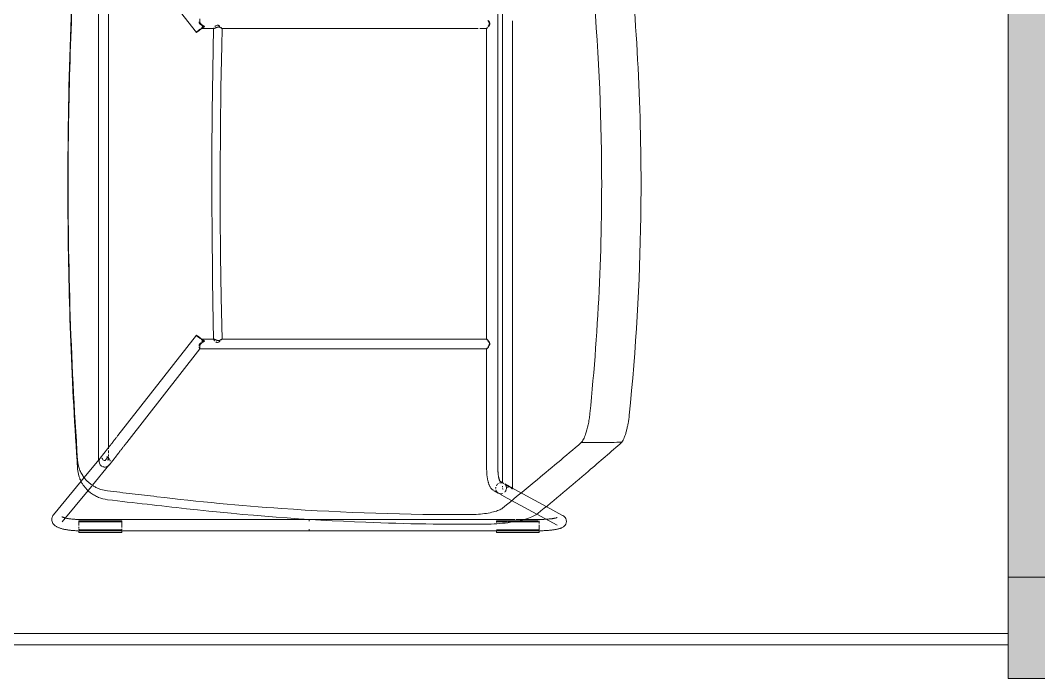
# Model space of a CAD drawing. Header units: inches. Extents: x 587 to 1284, y 1170 to 2052.
# Drawn here: x 1085.72 to 1130.85, y 1301.28 to 1330.48 of the extents above; entities that cross this region are included whole.
import ezdxf

# ---------------------------------------------------------------- set-up
doc = ezdxf.new("R2010")
doc.units = ezdxf.units.IN
doc.header["$MEASUREMENT"] = 0
for name, color, linetype, lineweight in [('A-WALL', 113, 'Continuous', 13), ('A-WALL-PATT', 111, 'Continuous', 13), ('I-FURN', 30, 'Continuous', 9), ('I-WALL', 2, 'Continuous', 13)]:
    doc.layers.add(name, color=color, linetype=linetype, lineweight=lineweight)

# ---------------------------------------------------------------- blocks, each defined once
blk = doc.blocks.new('HighTower_Ace_Lounge - HighTower_Ace_Lounge-V20-Level 07  POWER _ SIGNAL')
at = {"layer": 'I-FURN'}
for p, q in [((14.707, 11.157), (14.314, 10.436)), ((14.653, 10.014), (15.146, 10.918)), ((14.314, 10.436), (13.467, 8.883)), ((13.851, 8.543), (14.653, 10.014)), ((14.889, 10.08), (14.889, 9.44)), ((14.953, 10.123), (14.945, 10.123)), ((14.945, 10.123), (14.951, 10.123)), ((14.945, 10.08), (14.945, 9.223)), ((14.951, 10.123), (14.969, 10.123)), ((14.979, 10.123), (14.953, 10.123)), ((14.969, 10.123), (14.999, 10.123)), ((15.02, 10.123), (14.979, 10.123)), ((14.999, 10.08), (14.999, 8.926)), ((15.069, 10.123), (15.021, 10.123)), ((15.341, 8.222), (15.341, 10.08)), ((15.459, 10.123), (15.384, 10.123)), ((15.389, -0.074), (15.389, 10.08)), ((15.39, 10.123), (15.459, 10.123)), ((15.459, 8.222), (15.459, 10.123)), ((14.889, 9.44), (14.889, 9.1)), ((14.889, 9.063), (14.889, 0.054)), ((14.945, 9.223), (14.945, 9.167)), ((14.945, 9.161), (14.945, 8.236)), ((0, 8.936), (-7.226, 8.936)), ((13.531, 8.936), (0, 8.936)), ((13.407, 8.774), (13.31, 8.596)), ((14.999, 8.926), (14.999, 8.712)), ((14.999, 8.691), (14.999, 8.225)), ((-13.297, 8.499), (0, 8.499)), ((-6.865, 8.292), (-12.643, 8.292)), ((12.643, 8.292), (-6.864, 8.292)), ((0, 8.499), (13.274, 8.499)), ((13.199, 8.403), (13.167, 8.347)), ((13.289, 8.556), (13.2, 8.405)), ((13.405, 8.499), (13.459, 8.499)), ((13.613, 8.12), (13.72, 8.304)), ((13.724, 8.311), (13.758, 8.374)), ((13.775, 8.403), (13.842, 8.527)), ((14.945, 8.222), (14.953, 8.222)), ((14.969, 8.222), (14.945, 8.222)), ((14.953, 8.222), (14.979, 8.222)), ((14.999, 8.222), (14.969, 8.222)), ((14.979, 8.222), (15.02, 8.222)), ((15.384, 8.222), (15.459, 8.222)), ((15.459, 8.222), (15.39, 8.222)), ((-6.888, 7.792), (6.888, 7.792)), ((-6.887, 7.484), (-6.887, 7.793)), ((6.887, 7.793), (6.887, -3.934)), ((7.323, 7.792), (12.643, 7.792)), ((7.324, -4.914), (7.324, 7.793)), ((-6.887, -3.934), (-6.887, 7.411)), ((14.889, 0.054), (14.889, -0.074)), ((14.889, -0.074), (14.889, -10.227)), ((14.889, -0.074), (14.961, -0.074)), ((14.924, -0.074), (14.889, -0.074)), ((14.889, -0.074), (14.912, -0.074)), ((14.89, -0.074), (14.889, -0.074)), ((14.936, -0.074), (14.89, -0.074)), ((14.912, -0.074), (14.946, -0.074)), ((14.964, -0.074), (14.924, -0.074)), ((15.314, -0.074), (15.38, -0.074)), ((15.357, -0.074), (15.318, -0.074)), ((15.367, -0.074), (15.332, -0.074)), ((15.343, -0.074), (15.373, -0.074)), ((15.389, -0.074), (15.357, -0.074)), ((15.386, -0.074), (15.367, -0.074)), ((15.373, -0.074), (15.388, -0.074)), ((15.38, -0.074), (15.389, -0.074)), ((15.389, -0.074), (15.386, -0.074)), ((15.388, -0.074), (15.389, -0.074)), ((15.389, -10.227), (15.389, -0.074)), ((-6.887, -4.85), (-6.887, -4.296)), ((6.887, -4.297), (6.887, -4.85)), ((-6.974, -4.755), (-6.943, -4.791)), ((-6.943, -4.791), (-6.919, -4.82)), ((-6.904, -4.821), (-6.923, -4.794)), ((-6.919, -4.82), (-6.901, -4.839)), ((-6.892, -4.84), (-6.904, -4.821)), ((6.892, -4.84), (6.904, -4.821)), ((6.919, -4.82), (6.901, -4.839)), ((6.904, -4.821), (6.923, -4.794)), ((6.943, -4.791), (6.919, -4.82)), ((6.974, -4.755), (6.943, -4.791)), ((11.468, -8.15), (7.324, -4.912)), ((-11.16, -8.544), (-6.714, -5.071)), ((6.714, -5.071), (11.16, -8.544)), ((14.945, -8.377), (14.945, -10.278)), ((14.953, -8.377), (14.945, -8.377)), ((14.945, -8.377), (14.999, -8.377)), ((14.979, -8.377), (14.953, -8.377)), ((15.02, -8.377), (14.979, -8.377)), ((14.999, -8.377), (14.999, -10.227)), ((15.073, -8.377), (15.028, -8.377)), ((15.126, -8.377), (15.076, -8.377)), ((15.188, -8.377), (15.138, -8.377)), ((15.247, -8.377), (15.202, -8.377)), ((15.247, -8.377), (15.202, -8.377)), ((15.341, -8.377), (15.302, -8.377)), ((15.341, -10.227), (15.341, -8.377)), ((15.459, -8.377), (15.384, -8.377)), ((15.39, -8.377), (15.459, -8.377)), ((15.459, -10.278), (15.459, -8.377)), ((0, -8.97), (-11.755, -8.97)), ((11.754, -8.97), (0, -8.97)), ((11.753, -9.008), (12.169, -9.332)), ((11.948, -8.97), (11.83, -8.97)), ((12.082, -8.97), (12.004, -8.97)), ((12.476, -8.938), (12.061, -8.614)), ((12.216, -8.97), (12.116, -8.97)), ((13.367, -9.671), (12.483, -8.943)), ((-12.268, -9.407), (0, -9.407)), ((0, -9.407), (12.268, -9.407)), ((12.165, -9.329), (12.183, -9.344)), ((12.243, -9.393), (13.032, -10.043)), ((12.273, -9.164), (12.259, -9.187)), ((13.601, -9.864), (13.408, -9.705)), ((14.997, -11.014), (13.601, -9.864)), ((13.041, -10.051), (13.188, -10.172)), ((13.188, -10.172), (14.679, -11.4)), ((14.945, -10.278), (14.953, -10.278)), ((14.999, -10.278), (14.945, -10.278)), ((14.953, -10.278), (14.979, -10.278)), ((14.979, -10.278), (15.02, -10.278)), ((15.027, -10.278), (15.073, -10.278)), ((15.073, -10.278), (15.118, -10.278)), ((15.217, -10.278), (15.267, -10.278)), ((15.384, -10.278), (15.459, -10.278)), ((15.459, -10.278), (15.389, -10.278))]:
    blk.add_line(p, q, dxfattribs=at)
at = {"layer": 'I-FURN', "flags": 128}
for points in [[(14.974, 11.33), (14.909, 11.322), (14.852, 11.302), (14.807, 11.275), (14.773, 11.246), (14.747, 11.218), (14.728, 11.191), (14.712, 11.166), (14.707, 11.157)], [(14.974, 11.33), (15.04, 11.322), (15.097, 11.302), (15.141, 11.275), (15.175, 11.246), (15.201, 11.218), (15.221, 11.191), (15.237, 11.166), (15.25, 11.141), (15.261, 11.116), (15.271, 11.092), (15.28, 11.068), (15.289, 11.043), (15.296, 11.017), (15.304, 10.991), (15.31, 10.964), (15.317, 10.936), (15.323, 10.908), (15.329, 10.878), (15.334, 10.848), (15.339, 10.816), (15.344, 10.784), (15.349, 10.751), (15.353, 10.717), (15.358, 10.682), (15.362, 10.647), (15.365, 10.611), (15.369, 10.574), (15.372, 10.536), (15.375, 10.497), (15.377, 10.459), (15.38, 10.419), (15.382, 10.379), (15.384, 10.339), (15.385, 10.298), (15.387, 10.257), (15.388, 10.216), (15.388, 10.175), (15.389, 10.133), (15.389, 10.091), (15.389, 10.08)], [(14.802, 10.918), (14.803, 10.916), (14.805, 10.912), (14.808, 10.904), (14.811, 10.894), (14.815, 10.881), (14.819, 10.867), (14.824, 10.85), (14.828, 10.832), (14.832, 10.812), (14.837, 10.79), (14.841, 10.767), (14.845, 10.742), (14.849, 10.716), (14.853, 10.689), (14.857, 10.66), (14.86, 10.63), (14.864, 10.6), (14.867, 10.568), (14.87, 10.535), (14.873, 10.502), (14.876, 10.468), (14.878, 10.433)], [(14.878, 10.433), (14.88, 10.397), (14.882, 10.361), (14.884, 10.324), (14.885, 10.287), (14.887, 10.25), (14.888, 10.212), (14.888, 10.174), (14.889, 10.136), (14.889, 10.097), (14.889, 10.08)], [(13.194, 8.38), (13.193, 8.379), (13.19, 8.377), (13.185, 8.375), (13.178, 8.371), (13.17, 8.368), (13.16, 8.364), (13.148, 8.359), (13.136, 8.355), (13.121, 8.35), (13.106, 8.345), (13.089, 8.341), (13.072, 8.336), (13.053, 8.332), (13.033, 8.328), (13.013, 8.323), (12.991, 8.32), (12.969, 8.316), (12.946, 8.312), (12.923, 8.309), (12.898, 8.306), (12.874, 8.303), (12.848, 8.301), (12.823, 8.299), (12.797, 8.297), (12.77, 8.295), (12.744, 8.294), (12.717, 8.293), (12.69, 8.292), (12.663, 8.292), (12.643, 8.292)], [(13.598, 8.095), (13.579, 8.065), (13.558, 8.039), (13.537, 8.017), (13.515, 7.997), (13.493, 7.979), (13.47, 7.963), (13.448, 7.949), (13.425, 7.936), (13.402, 7.924), (13.378, 7.913), (13.355, 7.903), (13.33, 7.893), (13.305, 7.884), (13.28, 7.876), (13.254, 7.868), (13.228, 7.86), (13.201, 7.853), (13.174, 7.847), (13.146, 7.84), (13.118, 7.835), (13.089, 7.829), (13.059, 7.824), (13.029, 7.819), (12.999, 7.815), (12.969, 7.811), (12.937, 7.807), (12.906, 7.804), (12.874, 7.801), (12.842, 7.799), (12.81, 7.797), (12.778, 7.795), (12.745, 7.794), (12.712, 7.793), (12.68, 7.792), (12.647, 7.792), (12.643, 7.792)], [(6.888, -3.933), (5.038, -3.97), (3.18, -3.996), (1.317, -4.01), (-0.548, -4.013), (-2.412, -4.003), (-4.272, -3.982), (-6.125, -3.95), (-6.888, -3.933)], [(-6.899, -4.308), (-5.046, -4.345), (-3.186, -4.371), (-1.321, -4.385), (0.546, -4.388), (2.413, -4.378), (3.781, -4.363)], [(3.782, -4.363), (4.275, -4.357), (6.131, -4.325), (6.897, -4.308)], [(-6.923, -4.794), (-6.949, -4.758), (-6.981, -4.716)], [(-6.901, -4.839), (-6.89, -4.849), (-6.887, -4.85), (-6.892, -4.84)], [(6.901, -4.839), (6.89, -4.849), (6.887, -4.85)], [(6.887, -4.85), (6.887, -4.85), (6.892, -4.84)], [(6.923, -4.794), (6.949, -4.758), (6.981, -4.716)], [(11.16, -8.544), (11.184, -8.563), (11.207, -8.581), (11.231, -8.6), (11.255, -8.618), (11.278, -8.636), (11.301, -8.655), (11.324, -8.673), (11.347, -8.69), (11.37, -8.708), (11.392, -8.726), (11.415, -8.743), (11.436, -8.76), (11.458, -8.777), (11.478, -8.793), (11.499, -8.809), (11.519, -8.824), (11.538, -8.84), (11.557, -8.854), (11.575, -8.869), (11.593, -8.882), (11.61, -8.896), (11.626, -8.908), (11.642, -8.921), (11.657, -8.932), (11.671, -8.943), (11.684, -8.954), (11.697, -8.964), (11.709, -8.973), (11.72, -8.981), (11.73, -8.989), (11.739, -8.997), (11.748, -9.003), (11.753, -9.008)], [(12.061, -8.614), (12.053, -8.607), (12.045, -8.601), (12.035, -8.593), (12.025, -8.585), (12.014, -8.576), (12.001, -8.567), (11.989, -8.557), (11.975, -8.546), (11.961, -8.535), (11.946, -8.523), (11.93, -8.511), (11.913, -8.498), (11.896, -8.485), (11.878, -8.471), (11.86, -8.456), (11.841, -8.441), (11.821, -8.426), (11.801, -8.41), (11.781, -8.394), (11.76, -8.378), (11.738, -8.361), (11.716, -8.344), (11.694, -8.327), (11.672, -8.309), (11.649, -8.292), (11.626, -8.274), (11.603, -8.256), (11.579, -8.237), (11.556, -8.219), (11.532, -8.201), (11.509, -8.182), (11.485, -8.164), (11.468, -8.15)], [(12.113, -9.026), (12.162, -9.042), (12.202, -9.06), (12.234, -9.079), (12.258, -9.099), (12.272, -9.12)], [(12.259, -9.187), (12.237, -9.21), (12.205, -9.232), (12.165, -9.254)], [(12.272, -9.12), (12.277, -9.142), (12.273, -9.164)], [(14.826, -10.863), (14.832, -10.837), (14.838, -10.811), (14.843, -10.784), (14.848, -10.755), (14.853, -10.725), (14.858, -10.694), (14.862, -10.662), (14.866, -10.63), (14.87, -10.596), (14.874, -10.562), (14.877, -10.527), (14.88, -10.492), (14.882, -10.456), (14.884, -10.42), (14.886, -10.383), (14.887, -10.346), (14.888, -10.309), (14.889, -10.271), (14.889, -10.234), (14.889, -10.227)], [(14.889, -11.477), (14.938, -11.473), (14.985, -11.462), (15.027, -11.445), (15.064, -11.425), (15.096, -11.402), (15.123, -11.377), (15.147, -11.353), (15.167, -11.327), (15.185, -11.302), (15.201, -11.276), (15.216, -11.249), (15.23, -11.223), (15.242, -11.195), (15.254, -11.167), (15.265, -11.139), (15.275, -11.109), (15.285, -11.079), (15.294, -11.048), (15.303, -11.016), (15.311, -10.983), (15.319, -10.949), (15.327, -10.915), (15.334, -10.88), (15.34, -10.844), (15.346, -10.807), (15.352, -10.77), (15.357, -10.732), (15.362, -10.693), (15.367, -10.654), (15.371, -10.614), (15.375, -10.574), (15.378, -10.533), (15.381, -10.491), (15.383, -10.45), (15.385, -10.408), (15.387, -10.366), (15.388, -10.324), (15.389, -10.281), (15.389, -10.239), (15.389, -10.227)], [(14.768, -11.026), (14.769, -11.024), (14.772, -11.02), (14.775, -11.014), (14.78, -11.005), (14.785, -10.994), (14.79, -10.98), (14.796, -10.965), (14.802, -10.948), (14.808, -10.929), (14.814, -10.908), (14.82, -10.886), (14.826, -10.863)], [(14.889, -11.477), (14.839, -11.473), (14.793, -11.462), (14.75, -11.445), (14.713, -11.425), (14.682, -11.402), (14.679, -11.4)]]:
    blk.add_lwpolyline(points, dxfattribs=at)
at = {"layer": 'I-FURN'}
for centre, major_axis, ratio, start_param, end_param in [((13.505, 8.43), (-0.219, 0.12), 0.944001, 5.759851, 6.021651), ((13.505, 8.43), (-0.219, 0.12), 0.944001, 5.498052, 5.713349), ((13.505, 8.43), (-0.216, 0.126), 0.945081, 5.530108, 5.741082), ((13.505, 8.43), (-0.219, 0.12), 0.944001, 5.236253, 5.450387), ((13.505, 8.43), (-0.216, 0.126), 0.945081, 5.266516, 5.479283), ((13.505, 8.43), (-0.219, 0.12), 0.944001, 4.974453, 5.187532), ((13.505, 8.43), (-0.216, 0.126), 0.945081, 5.003046, 5.217484), ((13.505, 8.43), (-0.216, 0.126), 0.945081, 4.739453, 4.955684), ((13.505, 8.43), (-0.219, 0.12), 0.944001, 4.712654, 4.924629), ((13.505, 8.43), (-0.219, 0.12), 0.944001, 4.450855, 4.712654), ((13.505, 8.43), (-0.216, 0.126), 0.945081, 4.432085, 4.693885), ((13.505, 8.43), (-0.216, 0.126), 0.945081, 6.264681, 6.764683), ((13.505, 8.43), (-0.219, 0.12), 0.944001, 0.000265, 0.452837), ((13.505, 8.43), (-0.216, 0.126), 0.945081, 0.505095, 0.665851), ((13.505, 8.43), (-0.219, 0.12), 0.944001, 0.523864, 0.638022), ((13.505, 8.43), (-0.219, 0.12), 0.944001, 0.638022, 0.785663), ((13.505, 8.43), (-0.216, 0.126), 0.945081, 0.665851, 0.766894), ((13.505, 8.43), (-0.216, 0.126), 0.945081, 1.028693, 1.290493), ((13.505, 8.43), (-0.216, 0.126), 0.945081, 1.300067, 1.552292), ((13.505, 8.43), (-0.219, 0.12), 0.944001, 1.309262, 1.571061), ((13.505, 8.43), (-0.216, 0.126), 0.945081, 1.875461, 2.075891), ((13.505, 8.43), (-0.219, 0.12), 0.944001, 1.846853, 2.09466), ((13.505, 8.43), (-0.216, 0.126), 0.945081, 2.33769, 3.384888), ((13.505, 8.43), (-0.219, 0.12), 0.944001, 2.356459, 3.141593), ((13.505, 8.43), (-0.219, 0.12), 0.944001, 3.141858, 3.551298), ((13.505, 8.43), (-0.219, 0.12), 0.944001, 3.665456, 3.927256), ((13.505, 8.43), (-0.216, 0.126), 0.945081, 3.698247, 3.908487), ((13.505, 8.43), (-0.219, 0.12), 0.944001, 3.551298, 3.665456), ((13.505, 8.43), (-0.216, 0.126), 0.945081, 3.584148, 3.646687), ((-6.868, -4.874), (-0.154, 0.197), 0.052336, 4.712389, 5.596191), ((-6.868, -4.874), (-0.154, 0.197), 0.052336, 0.886121, 1.114346), ((-6.868, -4.874), (-0.154, 0.197), 0.052336, 1.114346, 1.342571), ((-6.868, -4.874), (-0.154, 0.197), 0.052336, 1.570796, 1.832596), ((-6.868, -4.874), (-0.154, 0.197), 0.052336, 3.141593, 4.712389), ((-6.868, -4.874), (-0.154, 0.197), 0.052336, 1.833768, 2.356194), ((6.868, -4.874), (0.154, 0.197), 0.052336, 1.570796, 3.141593), ((6.868, -4.874), (0.154, 0.197), 0.052336, 4.18879, 4.449417), ((6.868, -4.874), (0.154, 0.197), 0.052336, 4.45059, 4.711175), ((6.868, -4.874), (0.154, 0.197), 0.052336, 0.686994, 1.570796), ((6.868, -4.874), (0.154, 0.197), 0.052336, 4.940614, 5.16884), ((6.868, -4.874), (0.154, 0.197), 0.052336, 5.16884, 5.397065), ((-6.868, -4.874), (-0.154, 0.197), 0.052336, 2.356194, 3.141593), ((6.868, -4.874), (0.154, 0.197), 0.052336, 3.141593, 3.926991), ((6.868, -4.874), (0.154, 0.197), 0.052336, 3.926991, 4.18879), ((12.322, -9.135), (0.154, 0.197), 0.951057, 1.59722, 1.822145), ((12.324, -9.136), (0.159, 0.193), 0.9482, 1.326501, 1.547679), ((12.322, -9.135), (0.154, 0.197), 0.951057, 1.047198, 1.272004), ((12.322, -9.135), (0.154, 0.197), 0.951057, 0.785398, 0.980361), ((12.324, -9.136), (0.159, 0.193), 0.9482, 3.804561, 6.422555), ((12.322, -9.135), (0.154, 0.197), 0.951057, 0, 0.261799), ((12.322, -9.135), (0.154, 0.197), 0.951057, 5.78732, 6.021386), ((12.322, -9.135), (0.154, 0.197), 0.951057, 2.879793, 3.403392), ((12.324, -9.136), (0.159, 0.193), 0.9482, 3.07972, 3.804561), ((12.322, -9.135), (0.154, 0.197), 0.951057, 4.99938, 5.206508), ((12.322, -9.135), (0.154, 0.197), 0.951057, 5.520181, 5.723113), ((12.322, -9.135), (0.154, 0.197), 0.951057, 5.257951, 5.46794)]:
    blk.add_ellipse(centre, major_axis=major_axis, ratio=ratio, start_param=start_param, end_param=end_param, dxfattribs=at)
for points, knots in [([(-10.256, 14.112), (-8.311, 14.31), (-4.406, 14.594), (2.449, 14.694), (7.338, 14.409), (10.257, 14.112)], [0, 0, 0, 0, 0.285714, 0.571429, 1, 1, 1, 1]), ([(10.257, 14.112), (10.385, 14.099), (10.568, 14.073), (10.801, 14.027), (10.965, 13.987), (11.116, 13.942), (11.296, 13.877), (11.402, 13.825), (11.462, 13.788)], [0, 0, 0, 0, 0.25, 0.375, 0.5, 0.625, 0.75, 1, 1, 1, 1]), ([(11.462, 13.788), (11.892, 13.296), (12.959, 12.061), (14.006, 10.812), (14.626, 10.059)], [0, 0, 0, 0, 0.4, 1, 1, 1, 1]), ([(10.192, 12.366), (8.259, 12.565), (4.379, 12.85), (-2.433, 12.95), (-7.291, 12.665), (-10.191, 12.367)], [0, 0, 0, 0, 0.285714, 0.571429, 1, 1, 1, 1]), ([(11.476, 11.985), (11.436, 12.018), (11.336, 12.084), (11.08, 12.192), (10.768, 12.278), (10.446, 12.336), (10.278, 12.357), (10.192, 12.366)], [0, 0, 0, 0, 0.2, 0.4, 0.7, 0.85, 1, 1, 1, 1]), ([(14.389, 8.49), (14.008, 8.96), (13.047, 10.132), (12.069, 11.292), (11.476, 11.985)], [0, 0, 0, 0, 0.4, 1, 1, 1, 1]), ([(15.1, 7.75), (15.097, 8.081), (15.061, 8.592), (14.959, 9.191), (14.861, 9.575), (14.748, 9.875), (14.668, 10.009), (14.626, 10.059)], [-1, -1, -1, -1, -0.666667, -0.5, -0.333333, -0.166667, 0, 0, 0, 0]), ([(13.375, 8.677), (13.376, 8.684), (13.378, 8.697), (13.384, 8.718), (13.39, 8.735), (13.395, 8.748), (13.399, 8.758), (13.403, 8.767), (13.41, 8.78), (13.419, 8.794), (13.429, 8.808), (13.436, 8.819), (13.442, 8.826), (13.447, 8.833), (13.453, 8.84), (13.461, 8.849), (13.47, 8.859), (13.48, 8.868), (13.487, 8.876), (13.493, 8.882), (13.499, 8.888), (13.506, 8.895), (13.515, 8.903), (13.523, 8.91), (13.528, 8.915), (13.531, 8.919), (13.534, 8.923), (13.536, 8.929), (13.537, 8.935), (13.534, 8.936), (13.531, 8.936)], [0.4444444, 0.4444444, 0.4444444, 0.4444444, 0.4722222, 0.5, 0.5277778, 0.5416667, 0.5555556, 0.5694444, 0.5833333, 0.6111111, 0.6388889, 0.6527778, 0.6666667, 0.6770833, 0.6875, 0.7083333, 0.7291667, 0.75, 0.7708333, 0.78125, 0.7916667, 0.8125, 0.8333333, 0.8541667, 0.875, 0.8854167, 0.8958333, 0.9166667, 0.9583333, 1, 1, 1, 1]), ([(13.448, 8.83), (13.447, 8.825), (13.446, 8.817), (13.445, 8.8), (13.445, 8.787), (13.445, 8.779)], [0.33333333, 0.33333333, 0.33333333, 0.33333333, 0.35416667, 0.375, 0.40893543, 0.40893543, 0.40893543, 0.40893543]), ([(13.445, 8.779), (13.445, 8.777), (13.446, 8.765), (13.447, 8.748), (13.449, 8.73), (13.451, 8.723), (13.451, 8.72), (13.451, 8.72)], [0.40893543, 0.40893543, 0.40893543, 0.40893543, 0.41666667, 0.45833333, 0.47916667, 0.48958333, 0.49079629, 0.49079629, 0.49079629, 0.49079629]), ([(13.466, 8.881), (13.465, 8.879), (13.461, 8.871), (13.455, 8.858), (13.451, 8.844), (13.45, 8.838), (13.449, 8.837)], [0.23769282, 0.23769282, 0.23769282, 0.23769282, 0.25, 0.29166667, 0.3125, 0.32180398, 0.32180398, 0.32180398, 0.32180398]), ([(13.453, 8.713), (13.453, 8.708), (13.456, 8.699), (13.461, 8.682), (13.465, 8.671), (13.468, 8.664)], [0.5, 0.5, 0.5, 0.5, 0.52083333, 0.54166667, 0.57204364, 0.57204364, 0.57204364, 0.57204364]), ([(13.485, 8.909), (13.483, 8.907), (13.48, 8.902), (13.474, 8.893), (13.47, 8.887), (13.467, 8.883)], [0.16666667, 0.16666667, 0.16666667, 0.16666667, 0.1875, 0.20833333, 0.23383044, 0.23383044, 0.23383044, 0.23383044]), ([(13.541, 8.528), (13.541, 8.527), (13.541, 8.525), (13.542, 8.521), (13.541, 8.516), (13.54, 8.511), (13.537, 8.505), (13.53, 8.5), (13.521, 8.499), (13.516, 8.499)], [0.8333333, 0.8333333, 0.8333333, 0.8333333, 0.84375, 0.8541667, 0.875, 0.8958333, 0.9166667, 0.9583333, 1, 1, 1, 1]), ([(-7.247, 7.869), (-7.242, 7.872), (-7.233, 7.88), (-7.218, 7.891), (-7.201, 7.901), (-7.187, 7.909), (-7.175, 7.914), (-7.163, 7.919), (-7.14, 7.926), (-7.12, 7.93), (-7.106, 7.932)], [0.7777778, 0.7777778, 0.7777778, 0.7777778, 0.8055556, 0.8333333, 0.8611111, 0.8888889, 0.9027778, 0.9166667, 0.9444444, 1, 1, 1, 1]), ([(-7.184, 7.887), (-7.186, 7.886), (-7.191, 7.883), (-7.201, 7.877), (-7.214, 7.868), (-7.228, 7.858), (-7.237, 7.851), (-7.242, 7.848)], [0.1153196, 0.1153196, 0.1153196, 0.1153196, 0.125, 0.1388889, 0.1666667, 0.1944444, 0.2222222, 0.2222222, 0.2222222, 0.2222222]), ([(-7.106, 7.913), (-7.12, 7.91), (-7.14, 7.905), (-7.161, 7.897), (-7.173, 7.892), (-7.179, 7.889), (-7.182, 7.888)], [0, 0, 0, 0, 0.0555556, 0.0833333, 0.0972222, 0.1111111, 0.1111111, 0.1111111, 0.1111111]), ([(-7.106, 7.932), (-7.093, 7.931), (-7.074, 7.927), (-7.053, 7.921), (-7.042, 7.917), (-7.034, 7.914), (-7.026, 7.91), (-7.015, 7.904), (-7.003, 7.897), (-6.989, 7.887), (-6.98, 7.88), (-6.975, 7.877)], [0, 0, 0, 0, 0.05, 0.075, 0.0875, 0.1, 0.1125, 0.125, 0.15, 0.175, 0.2, 0.2, 0.2, 0.2]), ([(-7.037, 7.892), (-7.039, 7.893), (-7.045, 7.895), (-7.055, 7.9), (-7.075, 7.907), (-7.093, 7.911), (-7.106, 7.913)], [0.9, 0.9, 0.9, 0.9, 0.9125, 0.925, 0.95, 0.99989357, 0.99989357, 0.99989357, 0.99989357]), ([(-6.981, 7.856), (-6.983, 7.857), (-6.987, 7.86), (-6.996, 7.867), (-7.007, 7.875), (-7.019, 7.882), (-7.028, 7.887), (-7.032, 7.889), (-7.033, 7.89)], [0.8, 0.8, 0.8, 0.8, 0.8125, 0.825, 0.85, 0.875, 0.8875, 0.89454193, 0.89454193, 0.89454193, 0.89454193]), ([(-6.902, 7.798), (-6.903, 7.799), (-6.905, 7.801), (-6.909, 7.804), (-6.916, 7.808), (-6.925, 7.815), (-6.932, 7.82), (-6.935, 7.822)], [0.6, 0.6, 0.6, 0.6, 0.6125, 0.625, 0.65, 0.675, 0.7, 0.7, 0.7, 0.7]), ([(-6.928, 7.838), (-6.925, 7.835), (-6.919, 7.829), (-6.91, 7.821), (-6.903, 7.813), (-6.895, 7.805), (-6.888, 7.796), (-6.887, 7.793), (-6.887, 7.792)], [0.3, 0.3, 0.3, 0.3, 0.325, 0.35, 0.375, 0.4, 0.45, 0.5, 0.5, 0.5, 0.5]), ([(-6.888, 7.792), (-6.889, 7.792), (-6.891, 7.792), (-6.896, 7.795), (-6.9, 7.797), (-6.902, 7.798)], [0.51940379, 0.51940379, 0.51940379, 0.51940379, 0.55, 0.575, 0.6, 0.6, 0.6, 0.6]), ([(7.009, 7.901), (7.004, 7.898), (6.994, 7.891), (6.981, 7.881), (6.971, 7.874), (6.964, 7.869), (6.957, 7.863), (6.948, 7.856), (6.938, 7.847), (6.928, 7.838), (6.921, 7.831), (6.916, 7.827), (6.912, 7.823), (6.906, 7.817), (6.899, 7.81), (6.893, 7.803), (6.888, 7.796), (6.886, 7.793), (6.888, 7.792), (6.888, 7.792)], [0.1402875, 0.1402875, 0.1402875, 0.1402875, 0.1666667, 0.1944444, 0.2083333, 0.2222222, 0.2361111, 0.25, 0.2777778, 0.3055556, 0.3194444, 0.3333333, 0.3472222, 0.3611111, 0.3888889, 0.4166667, 0.4444444, 0.5, 0.5200284, 0.5200284, 0.5200284, 0.5200284]), ([(6.888, 7.792), (6.888, 7.792), (6.889, 7.792), (6.891, 7.792), (6.892, 7.793)], [0.52002838, 0.52002838, 0.52002838, 0.52002838, 0.52777778, 0.55555556, 0.55555556, 0.55555556, 0.55555556]), ([(6.892, 7.793), (6.894, 7.794), (6.897, 7.796), (6.904, 7.8), (6.911, 7.805), (6.917, 7.809), (6.92, 7.811), (6.922, 7.813)], [0.5555556, 0.5555556, 0.5555556, 0.5555556, 0.5833333, 0.6111111, 0.6388889, 0.6527778, 0.6666667, 0.6666667, 0.6666667, 0.6666667]), ([(6.969, 7.848), (6.97, 7.848), (6.972, 7.85), (6.978, 7.854), (6.987, 7.86), (7.001, 7.871), (7.015, 7.88), (7.025, 7.886), (7.027, 7.887)], [0.7777778, 0.7777778, 0.7777778, 0.7777778, 0.78125, 0.7916667, 0.8125, 0.8333333, 0.875, 0.8846168, 0.8846168, 0.8846168, 0.8846168]), ([(7.106, 7.932), (7.092, 7.93), (7.071, 7.926), (7.049, 7.919), (7.037, 7.914), (7.03, 7.912), (7.027, 7.91)], [0, 0, 0, 0, 0.0555556, 0.0833333, 0.0972222, 0.1111111, 0.1111111, 0.1111111, 0.1111111]), ([(7.178, 7.914), (7.175, 7.915), (7.169, 7.917), (7.158, 7.921), (7.137, 7.927), (7.118, 7.93), (7.106, 7.932)], [0.9, 0.9, 0.9, 0.9, 0.9125, 0.925, 0.95, 1, 1, 1, 1]), ([(7.106, 7.913), (7.118, 7.91), (7.136, 7.906), (7.153, 7.901), (7.158, 7.899)], [0, 0, 0, 0, 0.05, 0.0742467, 0.0742467, 0.0742467, 0.0742467]), ([(7.178, 7.89), (7.18, 7.89), (7.184, 7.888), (7.192, 7.883), (7.204, 7.875), (7.215, 7.867), (7.224, 7.86), (7.229, 7.857), (7.231, 7.856)], [0.10523739, 0.10523739, 0.10523739, 0.10523739, 0.1125, 0.125, 0.15, 0.175, 0.1875, 0.2, 0.2, 0.2, 0.2]), ([(7.324, 7.792), (7.325, 7.793), (7.324, 7.795), (7.32, 7.801), (7.317, 7.804), (7.314, 7.808), (7.309, 7.813), (7.301, 7.821), (7.294, 7.828), (7.288, 7.834), (7.283, 7.838), (7.278, 7.843), (7.271, 7.849), (7.261, 7.857), (7.251, 7.866), (7.243, 7.872), (7.238, 7.875), (7.236, 7.877)], [0.5, 0.5, 0.5, 0.5, 0.55, 0.575, 0.5875, 0.6, 0.625, 0.65, 0.675, 0.6875, 0.7, 0.7125, 0.725, 0.75, 0.775, 0.7875, 0.8, 0.8, 0.8, 0.8]), ([(7.276, 7.822), (7.278, 7.821), (7.281, 7.819), (7.288, 7.814), (7.295, 7.808), (7.302, 7.804), (7.307, 7.8), (7.309, 7.799), (7.31, 7.798)], [0.3, 0.3, 0.3, 0.3, 0.3125, 0.325, 0.35, 0.375, 0.3875, 0.4, 0.4, 0.4, 0.4]), ([(7.31, 7.798), (7.311, 7.798), (7.313, 7.797), (7.317, 7.795), (7.321, 7.792), (7.323, 7.792), (7.323, 7.792)], [0.4, 0.4, 0.4, 0.4, 0.4125, 0.425, 0.45, 0.48059621, 0.48059621, 0.48059621, 0.48059621]), ([(15.1, 7.75), (15.112, 5.98), (15.04, 1.554), (14.707, -2.867), (14.413, -5.511)], [0, 0, 0, 0, 0.4, 1, 1, 1, 1]), ([(13.878, -6.826), (14.098, -4.983), (14.534, -0.364), (14.685, 4.271), (14.673, 7.051)], [0, 0, 0, 0, 0.4, 1, 1, 1, 1]), ([(-7.038, -4.147), (-7.037, -4.138), (-7.034, -4.12), (-7.027, -4.1), (-7.021, -4.086), (-7.017, -4.078), (-7.011, -4.067), (-7, -4.051), (-6.988, -4.036), (-6.98, -4.027), (-6.979, -4.025), (-6.978, -4.025)], [-1, -1, -1, -1, -0.9583333, -0.9166667, -0.8958333, -0.8854167, -0.875, -0.8333333, -0.7916667, -0.78125, -0.7777778, -0.7777778, -0.7777778, -0.7777778]), ([(-6.888, -3.933), (-6.887, -3.933), (-6.887, -3.934), (-6.888, -3.936), (-6.89, -3.94), (-6.894, -3.947), (-6.901, -3.959), (-6.911, -3.975), (-6.92, -3.989), (-6.927, -4), (-6.933, -4.013), (-6.94, -4.026), (-6.945, -4.04), (-6.951, -4.061), (-6.954, -4.078), (-6.955, -4.089)], [-0.4444444, -0.4444444, -0.4444444, -0.4444444, -0.4166667, -0.3888889, -0.3611111, -0.3333333, -0.2777778, -0.2222222, -0.1944444, -0.1666667, -0.1388889, -0.1111111, -0.0833333, -0.0555556, 0, 0, 0, 0]), ([(-6.937, -3.979), (-6.934, -3.975), (-6.927, -3.969), (-6.918, -3.96), (-6.91, -3.952), (-6.903, -3.945), (-6.897, -3.94), (-6.891, -3.935), (-6.888, -3.933), (-6.888, -3.933)], [-0.6666667, -0.6666667, -0.6666667, -0.6666667, -0.6388889, -0.6111111, -0.5833333, -0.5555556, -0.5277778, -0.5, -0.4452677, -0.4452677, -0.4452677, -0.4452677]), ([(6.955, -4.089), (6.954, -4.081), (6.951, -4.064), (6.946, -4.044), (6.942, -4.031), (6.939, -4.024), (6.934, -4.014), (6.927, -4), (6.917, -3.983), (6.907, -3.968), (6.899, -3.955), (6.893, -3.946), (6.89, -3.94), (6.887, -3.935), (6.887, -3.933), (6.888, -3.933)], [-1, -1, -1, -1, -0.9583333, -0.9166667, -0.8958333, -0.8854167, -0.875, -0.8333333, -0.7916667, -0.75, -0.7083333, -0.6666667, -0.6388889, -0.6111111, -0.5555556, -0.5555556, -0.5555556, -0.5555556]), ([(6.888, -3.933), (6.888, -3.933), (6.891, -3.935), (6.897, -3.94), (6.903, -3.945), (6.91, -3.952), (6.918, -3.96), (6.927, -3.969), (6.934, -3.975), (6.937, -3.979)], [-0.5547323, -0.5547323, -0.5547323, -0.5547323, -0.5, -0.4722222, -0.4444444, -0.4166667, -0.3888889, -0.3611111, -0.3333333, -0.3333333, -0.3333333, -0.3333333]), ([(6.978, -4.025), (6.98, -4.027), (6.984, -4.031), (6.991, -4.04), (7, -4.051), (7.008, -4.063), (7.014, -4.073), (7.018, -4.08), (7.022, -4.088), (7.027, -4.098), (7.033, -4.117), (7.036, -4.135), (7.038, -4.147)], [-0.2222222, -0.2222222, -0.2222222, -0.2222222, -0.2083333, -0.1944444, -0.1666667, -0.1388889, -0.125, -0.1111111, -0.0972222, -0.0833333, -0.0555556, 0, 0, 0, 0]), ([(-6.98, -4.25), (-6.986, -4.243), (-6.997, -4.229), (-7.018, -4.196), (-7.031, -4.168), (-7.038, -4.147)], [-0.2, -0.2, -0.2, -0.2, -0.15, -0.1, 0, 0, 0, 0]), ([(-6.955, -4.089), (-6.952, -4.112), (-6.946, -4.143), (-6.935, -4.176), (-6.928, -4.193), (-6.921, -4.21), (-6.912, -4.23), (-6.901, -4.253), (-6.893, -4.273), (-6.888, -4.288), (-6.886, -4.298), (-6.889, -4.305), (-6.894, -4.306), (-6.897, -4.306)], [-1, -1, -1, -1, -0.9, -0.85, -0.825, -0.8, -0.75, -0.7, -0.65, -0.6, -0.55, -0.5, -0.4596168, -0.4596168, -0.4596168, -0.4596168]), ([(-6.897, -4.306), (-6.897, -4.306), (-6.901, -4.307), (-6.906, -4.306), (-6.91, -4.304)], [-0.45961677, -0.45961677, -0.45961677, -0.45961677, -0.45, -0.4, -0.4, -0.4, -0.4]), ([(6.9, -4.308), (6.898, -4.308), (6.895, -4.308), (6.889, -4.306), (6.887, -4.301), (6.887, -4.293), (6.889, -4.285), (6.891, -4.276), (6.896, -4.263), (6.903, -4.248), (6.911, -4.231), (6.917, -4.218), (6.924, -4.204), (6.93, -4.19), (6.936, -4.177), (6.94, -4.167), (6.943, -4.159), (6.945, -4.151), (6.948, -4.14), (6.952, -4.12), (6.955, -4.102), (6.955, -4.089)], [-0.5555556, -0.5555556, -0.5555556, -0.5555556, -0.5277778, -0.5, -0.4444444, -0.4166667, -0.3888889, -0.3611111, -0.3333333, -0.2777778, -0.25, -0.2222222, -0.1944444, -0.1666667, -0.1388889, -0.125, -0.1111111, -0.0972222, -0.0833333, -0.0555556, 0, 0, 0, 0]), ([(6.931, -4.292), (6.93, -4.293), (6.927, -4.295), (6.921, -4.299), (6.914, -4.303), (6.906, -4.306), (6.902, -4.307), (6.9, -4.308)], [-0.6666667, -0.6666667, -0.6666667, -0.6666667, -0.6527778, -0.6388889, -0.6111111, -0.5833333, -0.5555556, -0.5555556, -0.5555556, -0.5555556]), ([(6.972, -4.258), (6.971, -4.258), (6.967, -4.262), (6.959, -4.27), (6.946, -4.281), (6.936, -4.289), (6.931, -4.292)], [-0.7777778, -0.7777778, -0.7777778, -0.7777778, -0.7708333, -0.75, -0.7083333, -0.6666667, -0.6666667, -0.6666667, -0.6666667]), ([(7.038, -4.147), (7.036, -4.156), (7.031, -4.173), (7.023, -4.192), (7.016, -4.204), (7.013, -4.209), (7.013, -4.21)], [-1, -1, -1, -1, -0.9583333, -0.9166667, -0.8958333, -0.8888889, -0.8888889, -0.8888889, -0.8888889]), ([(-7.106, -4.886), (-7.111, -4.89), (-7.123, -4.898), (-7.14, -4.908), (-7.154, -4.914), (-7.166, -4.918), (-7.175, -4.921), (-7.183, -4.922), (-7.195, -4.923), (-7.21, -4.923), (-7.224, -4.922), (-7.235, -4.922), (-7.243, -4.921), (-7.25, -4.92), (-7.26, -4.919), (-7.271, -4.917), (-7.283, -4.915), (-7.293, -4.914), (-7.303, -4.912), (-7.313, -4.911), (-7.322, -4.911), (-7.324, -4.912), (-7.324, -4.914), (-7.324, -4.914)], [0, 0, 0, 0, 0.0277778, 0.0555556, 0.0833333, 0.0972222, 0.1111111, 0.125, 0.1388889, 0.1666667, 0.1944444, 0.2083333, 0.2222222, 0.2361111, 0.25, 0.2777778, 0.3055556, 0.3333333, 0.3611111, 0.3888889, 0.4444444, 0.5, 0.5026618, 0.5026618, 0.5026618, 0.5026618]), ([(-7.177, -4.954), (-7.175, -4.954), (-7.169, -4.953), (-7.155, -4.95), (-7.132, -4.942), (-7.115, -4.933), (-7.106, -4.927)], [0.8888889, 0.8888889, 0.8888889, 0.8888889, 0.8958333, 0.9166667, 0.9583333, 1, 1, 1, 1]), ([(-6.981, -4.716), (-6.986, -4.726), (-6.995, -4.74), (-7.007, -4.759), (-7.017, -4.774), (-7.026, -4.789), (-7.036, -4.803), (-7.046, -4.818), (-7.057, -4.832), (-7.068, -4.846), (-7.084, -4.864), (-7.097, -4.877), (-7.106, -4.886)], [0, 0, 0, 0, 0.166667, 0.25, 0.333333, 0.416667, 0.5, 0.583333, 0.666667, 0.75, 0.833333, 1, 1, 1, 1]), ([(6.981, -4.716), (6.986, -4.726), (6.995, -4.74), (7.007, -4.76), (7.017, -4.774), (7.026, -4.788), (7.036, -4.803), (7.046, -4.818), (7.057, -4.832), (7.068, -4.846), (7.084, -4.864), (7.097, -4.877), (7.106, -4.886)], [0, 0, 0, 0, 0.166667, 0.25, 0.333333, 0.416667, 0.5, 0.583333, 0.666667, 0.75, 0.833333, 1, 1, 1, 1]), ([(7.106, -4.886), (7.113, -4.891), (7.128, -4.9), (7.15, -4.91), (7.169, -4.917), (7.184, -4.921), (7.195, -4.923), (7.206, -4.924), (7.22, -4.924), (7.234, -4.923), (7.247, -4.921), (7.256, -4.919), (7.264, -4.918), (7.269, -4.917), (7.274, -4.917), (7.277, -4.916), (7.282, -4.916), (7.288, -4.915), (7.295, -4.914), (7.303, -4.913), (7.309, -4.912), (7.315, -4.911), (7.318, -4.911), (7.321, -4.911), (7.323, -4.912), (7.324, -4.913), (7.324, -4.914), (7.324, -4.914)], [0, 0, 0, 0, 0.0357143, 0.0714286, 0.1071429, 0.125, 0.1428571, 0.1607143, 0.1785714, 0.2142857, 0.2321429, 0.25, 0.2678571, 0.2767857, 0.2857143, 0.2946429, 0.3035714, 0.3214286, 0.3392857, 0.3571429, 0.3928571, 0.4107143, 0.4285714, 0.4464286, 0.4642857, 0.5, 0.5036625, 0.5036625, 0.5036625, 0.5036625]), ([(7.189, -4.954), (7.188, -4.954), (7.183, -4.953), (7.171, -4.952), (7.152, -4.947), (7.129, -4.938), (7.113, -4.931), (7.106, -4.927)], [0.8718489, 0.8718489, 0.8718489, 0.8718489, 0.875, 0.8928571, 0.9285714, 0.9642857, 1, 1, 1, 1]), ([(7.324, -4.914), (7.324, -4.915), (7.324, -4.916), (7.32, -4.919), (7.313, -4.924), (7.303, -4.929), (7.293, -4.934), (7.285, -4.937), (7.28, -4.938), (7.276, -4.94), (7.272, -4.941), (7.266, -4.942), (7.256, -4.946), (7.244, -4.949), (7.234, -4.952), (7.231, -4.952)], [0.5036625, 0.5036625, 0.5036625, 0.5036625, 0.5357143, 0.5714286, 0.6071429, 0.6428571, 0.6785714, 0.6964286, 0.7053571, 0.7142857, 0.7232143, 0.7321429, 0.75, 0.7857143, 0.8012997, 0.8012997, 0.8012997, 0.8012997]), ([(12.253, -8.98), (12.253, -8.979), (12.252, -8.977), (12.25, -8.975), (12.246, -8.972), (12.239, -8.97), (12.233, -8.97), (12.23, -8.97)], [0.9, 0.9, 0.9, 0.9, 0.9125, 0.925, 0.95, 0.975, 1, 1, 1, 1]), ([(12.243, -9.012), (12.244, -9.011), (12.245, -9.007), (12.248, -9.001), (12.251, -8.994), (12.253, -8.987), (12.253, -8.983), (12.253, -8.981), (12.253, -8.98)], [0.8, 0.8, 0.8, 0.8, 0.8125, 0.825, 0.85, 0.875, 0.8875, 0.9, 0.9, 0.9, 0.9]), ([(12.264, -10.333), (12.405, -10.323), (12.603, -10.28), (12.853, -10.166), (13.012, -10.064), (13.143, -9.954), (13.252, -9.842), (13.347, -9.723), (13.431, -9.591), (13.501, -9.452), (13.573, -9.262), (13.607, -9.11), (13.619, -9.006)], [0, 0, 0, 0, 0.2, 0.3, 0.4, 0.475, 0.55, 0.625, 0.7, 0.775, 0.85, 1, 1, 1, 1]), ([(14.01, -9.006), (13.993, -9.145), (13.943, -9.343), (13.821, -9.592), (13.717, -9.751), (13.606, -9.881), (13.492, -9.989), (13.372, -10.082), (13.239, -10.164), (13.099, -10.231), (12.908, -10.298), (12.755, -10.325), (12.65, -10.333)], [0, 0, 0, 0, 0.2, 0.3, 0.4, 0.475, 0.55, 0.625, 0.7, 0.775, 0.85, 1, 1, 1, 1]), ([(12.18, -9.341), (12.182, -9.343), (12.188, -9.348), (12.199, -9.357), (12.214, -9.367), (12.227, -9.376), (12.237, -9.383), (12.243, -9.387), (12.248, -9.39), (12.255, -9.395), (12.261, -9.399), (12.266, -9.404), (12.268, -9.406), (12.268, -9.407)], [0.3333333, 0.3333333, 0.3333333, 0.3333333, 0.375, 0.4166667, 0.5, 0.5833333, 0.625, 0.6666667, 0.7083333, 0.75, 0.8333333, 0.9166667, 1, 1, 1, 1]), ([(12.268, -9.407), (12.266, -9.407), (12.261, -9.405), (12.253, -9.401), (12.247, -9.397), (12.24, -9.391), (12.233, -9.384), (12.226, -9.376), (12.221, -9.37), (12.219, -9.367)], [0, 0, 0, 0, 0.05, 0.075, 0.1, 0.125, 0.15, 0.175, 0.2, 0.2, 0.2, 0.2]), ([(12.65, -10.333), (8.922, -10.593), (2.821, -10.821), (-5.639, -10.726), (-10.322, -10.495), (-12.65, -10.333)], [0, 0, 0, 0, 0.444444, 0.722222, 1, 1, 1, 1]), ([(-12.264, -10.333), (-10.459, -10.459), (-6.831, -10.652), (-0.912, -10.786), (5.468, -10.714), (10.006, -10.491), (12.264, -10.333)], [0, 0, 0, 0, 0.222222, 0.444444, 0.722222, 1, 1, 1, 1])]:
    blk.add_open_spline(points, degree=3, knots=knots, dxfattribs=at)
for points in [[(11.462, 13.788), (11.467, 13.487), (11.475, 12.886), (11.477, 12.285), (11.476, 11.985)], [(14.999, 10.123), (14.999, 10.116), (14.999, 10.101), (14.999, 10.087), (14.999, 10.08)], [(15.069, 10.123), (15.052, 10.123), (15.037, 10.123), (15.021, 10.123)], [(15.178, 10.123), (15.161, 10.123), (15.144, 10.123), (15.127, 10.123)], [(15.227, 10.123), (15.212, 10.123), (15.196, 10.123), (15.18, 10.123)], [(15.308, 10.123), (15.296, 10.123), (15.271, 10.123), (15.241, 10.123), (15.226, 10.123)], [(15.34, 10.123), (15.331, 10.123), (15.32, 10.123), (15.308, 10.123)], [(15.341, 10.08), (15.341, 10.087), (15.341, 10.101), (15.34, 10.116), (15.34, 10.123)], [(14.389, 8.49), (14.419, 8.453), (14.477, 8.347), (14.557, 8.103), (14.62, 7.789), (14.662, 7.428), (14.672, 7.176), (14.673, 7.051)], [(-6.887, 7.792), (-6.887, 7.792), (-6.888, 7.792), (-6.888, 7.792)], [(7.323, 7.792), (7.324, 7.792), (7.324, 7.792), (7.324, 7.792)], [(-7.106, -4.927), (-7.086, -4.91), (-7.067, -4.891), (-7.051, -4.871)], [(-7.026, -4.841), (-7.007, -4.814), (-6.989, -4.785), (-6.974, -4.755)], [(7.026, -4.841), (7.006, -4.814), (6.988, -4.785), (6.974, -4.755)], [(7.106, -4.927), (7.086, -4.909), (7.068, -4.891), (7.051, -4.871)], [(14.413, -5.511), (14.349, -6.091), (14.217, -7.255), (14.08, -8.422), (14.01, -9.006)], [(13.619, -9.006), (13.662, -8.642), (13.748, -7.914), (13.835, -7.188), (13.878, -6.826)], [(12.23, -8.97), (12.218, -8.97), (12.193, -8.974), (12.151, -8.993), (12.125, -9.014), (12.113, -9.026)], [(14.999, -10.227), (14.999, -10.236), (14.999, -10.244), (14.999, -10.253)], [(14.999, -10.253), (14.999, -10.261), (14.999, -10.27), (14.999, -10.278)], [(15.027, -10.278), (15.042, -10.278), (15.056, -10.278), (15.072, -10.278)], [(15.118, -10.278), (15.132, -10.278), (15.147, -10.278), (15.162, -10.278)], [(15.301, -10.278), (15.316, -10.278), (15.328, -10.278), (15.34, -10.278)], [(15.34, -10.278), (15.34, -10.27), (15.341, -10.253), (15.341, -10.236), (15.341, -10.227)]]:
    blk.add_open_spline(points, degree=3, dxfattribs=at)

msp = doc.modelspace()

# ---------------------------------------------------------------- hatches: boundary and pattern name
at = {"layer": 'A-WALL-PATT', "lineweight": 9}
for points in [[(1131.49, 1305.78), (1133, 1305.78), (1133, 1757.5), (1129.5, 1757.5), (1129.5, 1305.78)], [(1133, 1301.28), (1283.883, 1301.28), (1283.883, 1305.78), (1129.5, 1305.78), (1129.5, 1301.28), (1131.49, 1301.28)]]:
    msp.add_hatch(color=7, dxfattribs=at).paths.add_polyline_path(points, flags=0)

# ---------------------------------------------------------------- linework, layer by layer
at = {"layer": 'A-WALL'}
for p, q in [((1129.5, 1754), (1129.5, 1305.78)), ((1129.5, 1305.78), (1133, 1305.78))]:
    msp.add_line(p, q, dxfattribs=at)
at = {"layer": 'A-WALL', "color": 8, "lineweight": 20}
for p, q in [((1129.5, 1305.78), (1129.5, 1301.28)), ((1129.5, 1301.28), (1283.883, 1301.28))]:
    msp.add_line(p, q, dxfattribs=at)
at = {"layer": 'I-WALL'}
for p, q in [((1129.5, 1303.28), (988.597, 1303.28)), ((988.254, 1302.78), (1129.5, 1302.78))]:
    msp.add_line(p, q, dxfattribs=at)

# ---------------------------------------------------------------- block references
at = {"layer": 'I-FURN', "rotation": 269.9999999999996}
msp.add_blockref('HighTower_Ace_Lounge - HighTower_Ace_Lounge-V20-Level 07  POWER _ SIGNAL', (1098.594, 1323.229), dxfattribs=at)

doc.saveas('drawing.dxf')
